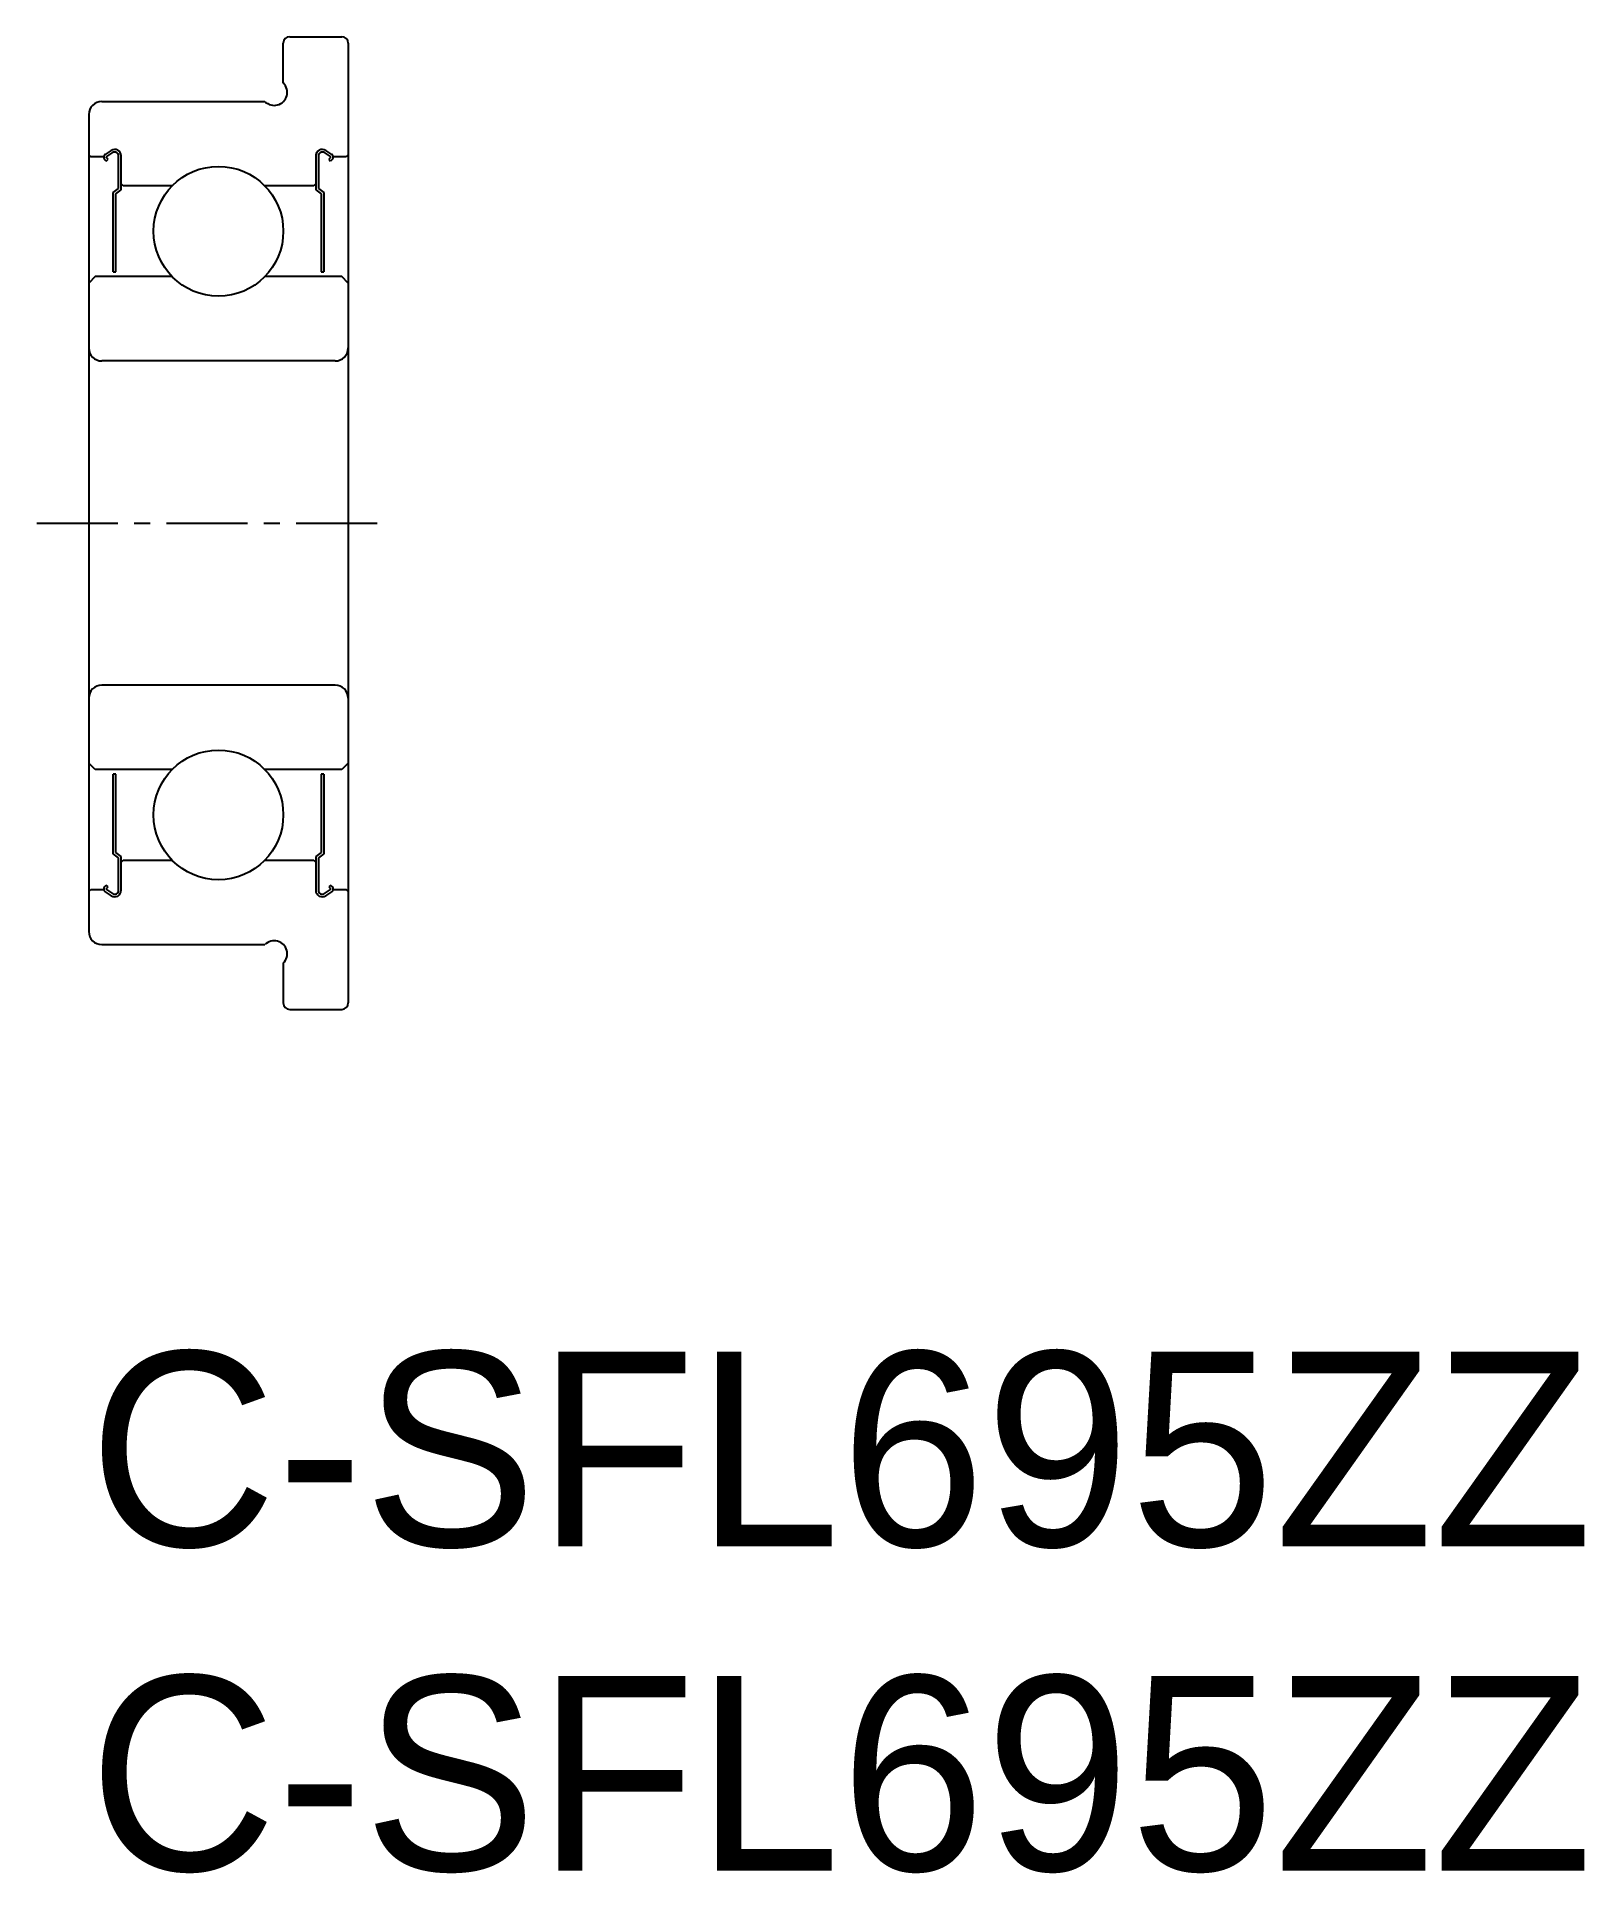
# Model space of a CAD drawing. Extents: x -0.8 to 23.1, y -8 to 20.3.
import ezdxf

# ---------------------------------------------------------------- set-up
doc = ezdxf.new("R2010")
doc.units = 0
doc.linetypes.add('CENTER', pattern=[2, 1.25, -0.25, 0.25, -0.25])
doc.layers.get('0').update_dxf_attribs({"linetype": 'CONTINUOUS'})
doc.layers.add('CENTER', color=1, linetype='CENTER')

msp = doc.modelspace()

# ---------------------------------------------------------------- linework, layer by layer
at = {"color": 7, "linetype": 'CONTINUOUS'}
for p, q in [((3, 19.56), (3, 20.178)), ((3.1, 20.278), (3.9, 20.278)), ((4, 20.178), (4, 5.378)), ((0.2, 19.278), (2.717, 19.278)), ((0, 19.078), (0, 6.478)), ((0, 18.458), (0.03, 18.428)), ((0.23, 18.428), (0.03, 18.428)), ((0.345, 18.523), (0.252, 18.462)), ((0.298, 18.388), (0.273, 18.413)), ((0.367, 18.49), (0.274, 18.429)), ((0.46, 17.938), (0.46, 18.44)), ((0.5, 17.918), (0.5, 18.44)), ((3.5, 18.44), (3.5, 17.918)), ((3.54, 18.44), (3.54, 17.938)), ((3.726, 18.429), (3.633, 18.49)), ((3.748, 18.462), (3.655, 18.523)), ((3.727, 18.413), (3.702, 18.388)), ((3.97, 18.428), (3.77, 18.428)), ((4, 18.458), (3.97, 18.428)), ((0.27, 18.36), (0.245, 18.384)), ((0.27, 18.36), (0.298, 18.388)), ((3.702, 18.388), (3.729, 18.36)), ((3.755, 18.384), (3.729, 18.36)), ((0.376, 17.876), (0.46, 17.938)), ((0.376, 16.65), (0.376, 17.876)), ((0.416, 17.856), (0.5, 17.918)), ((0.416, 16.65), (0.416, 17.856)), ((0.53, 17.978), (0.5, 18.007)), ((1.286, 17.978), (0.53, 17.978)), ((3.47, 17.978), (2.714, 17.978)), ((3.5, 18.007), (3.47, 17.978)), ((3.5, 17.918), (3.584, 17.856)), ((3.54, 17.938), (3.624, 17.876)), ((3.584, 17.856), (3.584, 16.65)), ((3.624, 17.876), (3.624, 16.65)), ((0.1, 16.578), (0, 16.478)), ((1.286, 16.578), (0.1, 16.578)), ((0.376, 16.65), (0.416, 16.65)), ((3.9, 16.578), (2.714, 16.578)), ((3.584, 16.65), (3.624, 16.65)), ((4, 16.478), (3.9, 16.578)), ((3.8, 15.278), (0.2, 15.278)), ((3.8, 10.278), (0.2, 10.278)), ((0.1, 8.978), (0, 9.078)), ((4, 9.077), (3.9, 8.978)), ((1.286, 8.978), (0.1, 8.978)), ((0.376, 7.679), (0.376, 8.905)), ((0.416, 8.905), (0.376, 8.905)), ((0.416, 7.699), (0.416, 8.905)), ((3.9, 8.978), (2.714, 8.978)), ((3.584, 8.905), (3.584, 7.699)), ((3.624, 8.905), (3.584, 8.905)), ((3.624, 8.905), (3.624, 7.679)), ((0.46, 7.617), (0.376, 7.679)), ((0.5, 7.637), (0.416, 7.699)), ((3.584, 7.699), (3.5, 7.637)), ((3.624, 7.679), (3.54, 7.617)), ((0.46, 7.115), (0.46, 7.617)), ((0.5, 7.115), (0.5, 7.637)), ((0.5, 7.548), (0.53, 7.578)), ((0.53, 7.578), (1.286, 7.578)), ((2.714, 7.578), (3.47, 7.578)), ((3.47, 7.578), (3.5, 7.548)), ((3.5, 7.637), (3.5, 7.115)), ((3.54, 7.617), (3.54, 7.115)), ((0, 7.098), (0.03, 7.128)), ((0.03, 7.128), (0.23, 7.128)), ((0.245, 7.171), (0.27, 7.195)), ((0.252, 7.093), (0.345, 7.032)), ((0.298, 7.167), (0.27, 7.195)), ((0.273, 7.142), (0.298, 7.167)), ((0.274, 7.126), (0.367, 7.065)), ((3.633, 7.065), (3.726, 7.126)), ((3.655, 7.032), (3.748, 7.093)), ((3.73, 7.195), (3.702, 7.167)), ((3.702, 7.167), (3.727, 7.142)), ((3.729, 7.195), (3.755, 7.171)), ((3.77, 7.128), (3.97, 7.128)), ((4, 7.098), (3.97, 7.128)), ((0.2, 6.278), (2.717, 6.278)), ((3, 5.995), (3, 5.378)), ((3.1, 5.278), (3.9, 5.278))]:
    msp.add_line(p, q, dxfattribs=at)
for centre in [(2, 17.278), (2, 8.278)]:
    msp.add_circle(centre, 1, dxfattribs=at)
for centre, radius, start, end in [((3.1, 20.178), 0.1, 90, 180), ((3.9, 20.178), 0.1, 0, 90), ((2.859, 19.419), 0.2, 224.9999, 45.0005), ((0.2, 19.078), 0.2, 90, 180), ((0.28, 18.42), 0.05, 123.5192, 226.0607), ((0.28, 18.42), 0.01, 123.5173, 226.0606), ((0.4, 18.44), 0.1, 0, 123.5193), ((0.4, 18.44), 0.06, 0, 123.519), ((3.6, 18.44), 0.1, 56.4807, 179.9999), ((3.6, 18.44), 0.06, 56.481, 179.9999), ((3.72, 18.42), 0.01, 313.9392, 56.4827), ((3.72, 18.42), 0.05, 313.9392, 56.4807), ((0.2, 15.478), 0.2, 180, 270), ((3.8, 15.478), 0.2, 270, 0), ((0.2, 10.078), 0.2, 90, 180), ((3.8, 10.078), 0.2, 0, 90), ((0.28, 7.135), 0.05, 133.939, 236.4802), ((0.28, 7.135), 0.01, 133.9374, 236.4796), ((0.4, 7.115), 0.1, 236.4805, 0), ((0.4, 7.115), 0.06, 236.4806, 0), ((3.6, 7.115), 0.1, 179.9999, 303.5193), ((3.6, 7.115), 0.06, 179.9999, 303.5193), ((3.72, 7.135), 0.01, 303.5203, 46.0625), ((3.72, 7.135), 0.05, 303.5195, 46.061), ((0.2, 6.478), 0.2, 180, 270), ((2.859, 6.136), 0.2, 314.9995, 135), ((3.1, 5.378), 0.1, 180, 270), ((3.9, 5.378), 0.1, 270, 0)]:
    msp.add_arc(centre, radius, start, end, dxfattribs=at)
at = {"layer": 'CENTER', "color": 1, "linetype": 'CENTER'}
msp.add_line((-0.802, 12.778), (4.686, 12.778), dxfattribs=at)

# ---------------------------------------------------------------- texts
at = {"color": 7, "linetype": 'CONTINUOUS'}
for p in [(0, -3), (0, -8)]:
    msp.add_text('C-SFL695ZZ', height=3, dxfattribs=at).set_placement(p)

doc.saveas('drawing.dxf')
